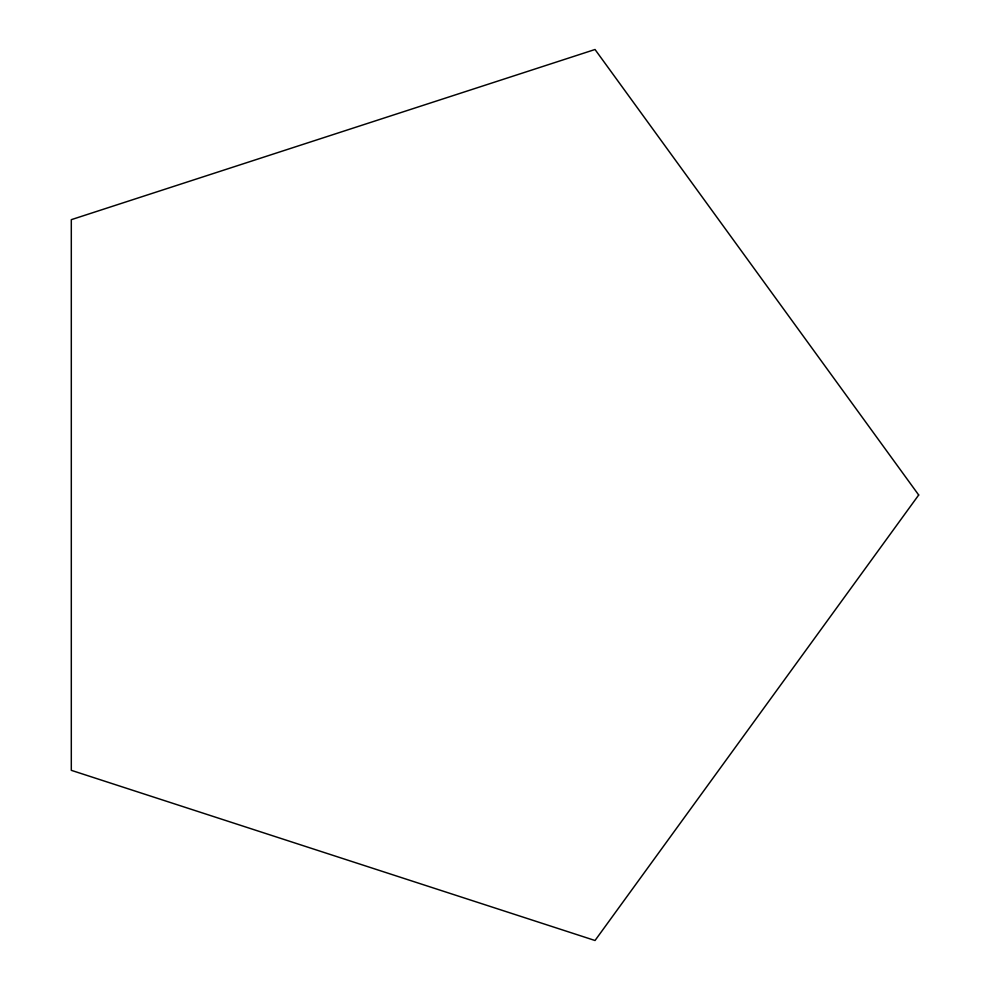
<?xml version="1.0" encoding="UTF-8"?>
<svg xmlns="http://www.w3.org/2000/svg" width="990" height="990" viewBox="0 0 990 990"><rect width="100%" height="100%" fill="white"/><g stroke="black" fill="none" stroke-linecap="round" stroke-linejoin="round"><path stroke-width="1.49" d="M918.695 495L595.027 940.5L71.305 770.331L71.305 219.669L595.027 49.5L918.695 495"/></g></svg>
